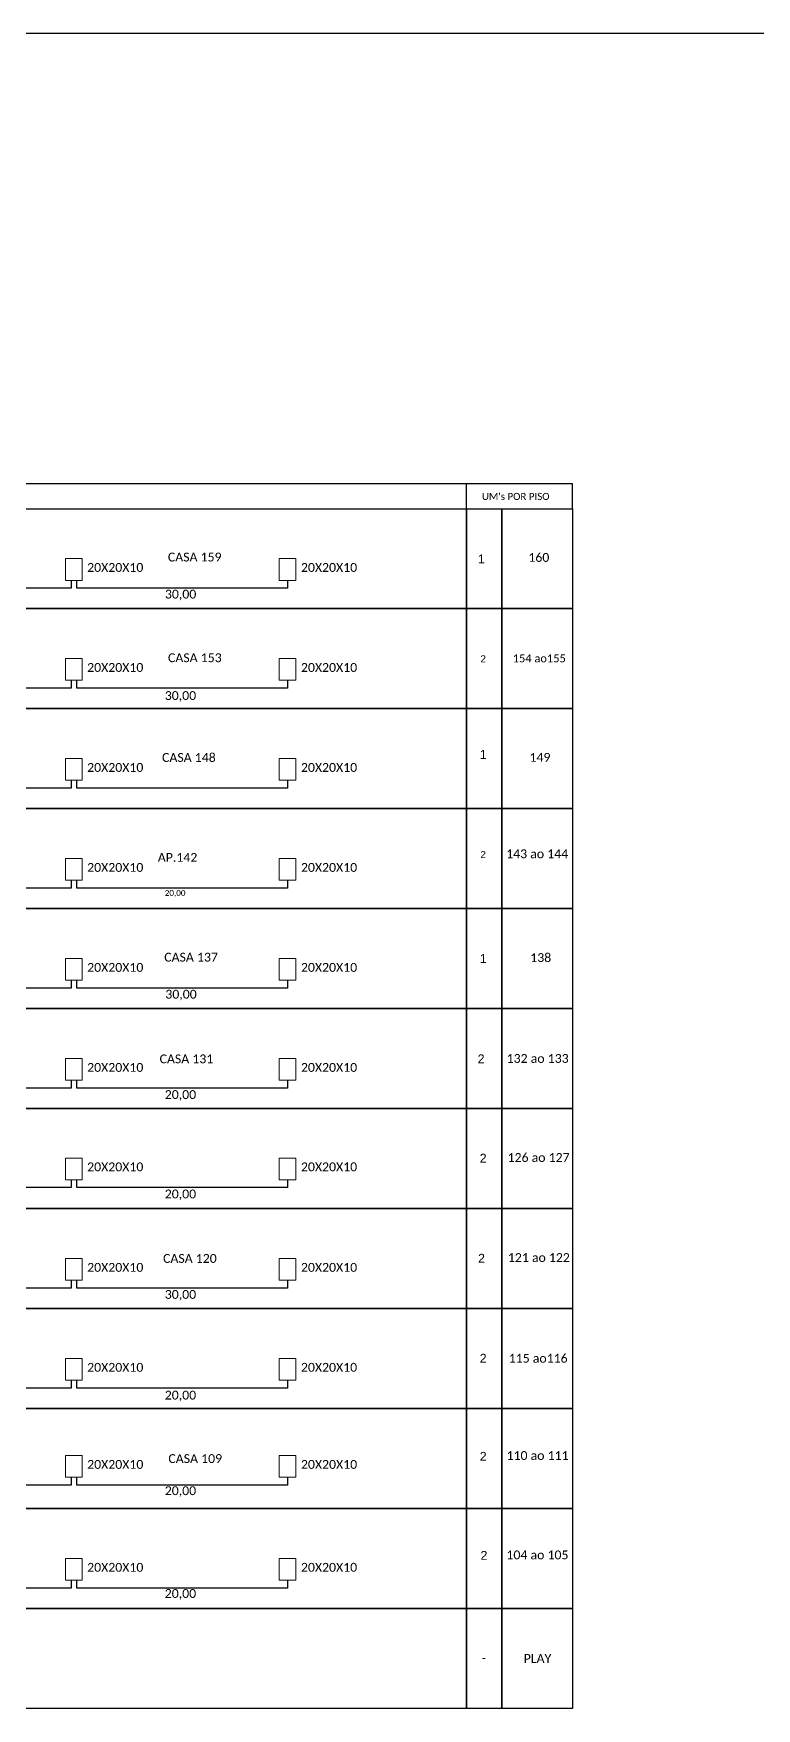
# Model space of a CAD drawing. Header units: metres. Extents: x 0 to 1748, y 0 to 594.
# Drawn here: x 1155.3 to 1318.9, y 214.8 to 593.9 of the extents above; entities that cross this region are included whole.
import ezdxf
from ezdxf.enums import TextEntityAlignment as Align

# ---------------------------------------------------------------- set-up
doc = ezdxf.new("R2010")
doc.units = ezdxf.units.M
doc.styles.add('ARIAL', font='arial.ttf')
doc.styles.add('WMF-Calibri0', font='calibri.ttf')

msp = doc.modelspace()

# ---------------------------------------------------------------- linework, layer by layer
for p, q in [((1253.25, 486.34), (1253.25, 492.03)), ((1253.25, 486.34), (1253.25, 492.03)), ((1253.25, 486.34), (1277.24, 486.34)), ((1253.25, 486.34), (1277.24, 486.34)), ((1253.25, 463.71), (1277.24, 463.71)), ((1253.25, 463.71), (1277.24, 463.71)), ((1253.25, 441.08), (1277.24, 441.08)), ((1253.25, 441.08), (1277.24, 441.08)), ((1253.25, 418.45), (1277.24, 418.45)), ((1253.25, 418.45), (1277.24, 418.45)), ((1253.25, 395.81), (1277.24, 395.81)), ((1253.25, 395.81), (1277.24, 395.81)), ((1253.25, 373.18), (1277.24, 373.18)), ((1253.25, 373.18), (1277.24, 373.18)), ((1253.25, 350.55), (1277.24, 350.55)), ((1253.25, 350.55), (1277.24, 350.55)), ((1253.25, 327.92), (1277.24, 327.92)), ((1253.25, 327.92), (1277.24, 327.92)), ((1015, 282.65), (1253.25, 282.65)), ((1015, 282.65), (1253.25, 282.65)), ((1253.25, 282.65), (1253.25, 260.02)), ((1253.25, 282.65), (1261.24, 282.65)), ((1253.25, 260.02), (1253.25, 282.65)), ((1253.25, 282.65), (1253.25, 260.02)), ((1253.25, 282.65), (1261.24, 282.65)), ((1253.25, 260.02), (1253.25, 282.65)), ((1261.24, 282.65), (1277.24, 282.65)), ((1261.24, 260.02), (1261.24, 282.65)), ((1261.24, 282.65), (1261.24, 260.02)), ((1261.24, 282.65), (1277.24, 282.65)), ((1261.24, 260.02), (1261.24, 282.65)), ((1261.24, 282.65), (1261.24, 260.02)), ((1253.25, 260.02), (1015, 260.02)), ((1253.25, 260.02), (1015, 260.02)), ((1015, 260.02), (1253.25, 260.02)), ((1015, 260.02), (1253.25, 260.02)), ((1261.24, 260.02), (1253.25, 260.02)), ((1253.25, 260.02), (1261.24, 260.02)), ((1261.24, 260.02), (1253.25, 260.02)), ((1253.25, 260.02), (1261.24, 260.02)), ((1253.25, 260.02), (1253.25, 237.39)), ((1253.25, 237.39), (1253.25, 260.02)), ((1253.25, 260.02), (1253.25, 237.39)), ((1253.25, 237.39), (1253.25, 260.02)), ((1277.24, 260.02), (1261.24, 260.02)), ((1261.24, 260.02), (1277.24, 260.02)), ((1277.24, 260.02), (1261.24, 260.02)), ((1261.24, 260.02), (1277.24, 260.02)), ((1261.24, 237.39), (1261.24, 260.02)), ((1261.24, 260.02), (1261.24, 237.39)), ((1261.24, 237.39), (1261.24, 260.02)), ((1261.24, 260.02), (1261.24, 237.39)), ((1253.25, 237.39), (1015, 237.39)), ((1253.25, 237.39), (1015, 237.39)), ((1015, 237.39), (1253.25, 237.39)), ((1015, 237.39), (1253.25, 237.39)), ((1253.25, 237.39), (1253.25, 214.76)), ((1253.25, 214.76), (1253.25, 237.39)), ((1253.25, 237.39), (1253.25, 214.76)), ((1253.25, 214.76), (1253.25, 237.39)), ((1261.24, 237.39), (1253.25, 237.39)), ((1253.25, 237.39), (1261.24, 237.39)), ((1261.24, 237.39), (1253.25, 237.39)), ((1253.25, 237.39), (1261.24, 237.39)), ((1253.25, 237.39), (1253.25, 214.76)), ((1253.25, 214.76), (1253.25, 237.39)), ((1253.25, 237.39), (1253.25, 214.76)), ((1253.25, 214.76), (1253.25, 237.39)), ((1261.24, 214.76), (1261.24, 237.39)), ((1261.24, 237.39), (1261.24, 214.76)), ((1261.24, 214.76), (1261.24, 237.39)), ((1261.24, 237.39), (1261.24, 214.76)), ((1277.24, 237.39), (1261.24, 237.39)), ((1261.24, 237.39), (1277.24, 237.39)), ((1277.24, 237.39), (1261.24, 237.39)), ((1261.24, 237.39), (1277.24, 237.39)), ((1261.24, 214.76), (1261.24, 237.39)), ((1261.24, 237.39), (1261.24, 214.76)), ((1261.24, 214.76), (1261.24, 237.39)), ((1261.24, 237.39), (1261.24, 214.76)), ((1253.25, 214.76), (1015, 214.76)), ((1253.25, 214.76), (1015, 214.76)), ((1253.25, 214.76), (1015, 214.76)), ((1253.25, 214.76), (1015, 214.76)), ((1261.24, 214.76), (1253.25, 214.76)), ((1261.24, 214.76), (1253.25, 214.76)), ((1261.24, 214.76), (1253.25, 214.76)), ((1261.24, 214.76), (1253.25, 214.76)), ((1277.24, 214.76), (1261.24, 214.76)), ((1277.24, 214.76), (1261.24, 214.76)), ((1277.24, 214.76), (1261.24, 214.76)), ((1277.24, 214.76), (1261.24, 214.76))]:
    msp.add_line(p, q)
at = {"color": 7}
msp.add_lwpolyline([(907.44, -0.1), (1748.44, -0.1), (1748.44, 593.9), (907.44, 593.9)], close=True, dxfattribs=at)
for points in [[(1107.23, 492.03), (1277.24, 492.03)], [(1277.24, 486.34), (1277.24, 492.03)], [(1015, 486.34), (1253.25, 486.34)], [(1015, 486.34), (1253.25, 486.34)], [(1253.25, 486.34), (1253.25, 463.71)], [(1253.25, 486.34), (1253.25, 463.71)], [(1277.24, 486.34), (1277.24, 485.59)], [(1253.25, 463.71), (1015, 463.71)], [(1253.25, 463.71), (1015, 463.71)], [(1015, 463.71), (1253.25, 463.71)], [(1015, 463.71), (1253.25, 463.71)], [(1253.25, 463.71), (1253.25, 441.08)], [(1253.25, 463.71), (1253.25, 441.08)], [(1253.25, 441.08), (1015, 441.08)], [(1253.25, 441.08), (1015, 441.08)], [(1015, 441.08), (1253.25, 441.08)], [(1015, 441.08), (1253.25, 441.08)], [(1253.25, 441.08), (1253.25, 418.45)], [(1253.25, 441.08), (1253.25, 418.45)], [(1253.25, 418.45), (1015, 418.45)], [(1253.25, 418.45), (1015, 418.45)], [(1015, 418.45), (1253.25, 418.45)], [(1015, 418.45), (1253.25, 418.45)], [(1253.25, 418.45), (1253.25, 395.81)], [(1253.25, 418.45), (1253.25, 395.81)], [(1253.25, 395.81), (1015, 395.81)], [(1253.25, 395.81), (1015, 395.81)], [(1015, 395.81), (1253.25, 395.81)], [(1015, 395.81), (1253.25, 395.81)], [(1253.25, 395.81), (1253.25, 373.18)], [(1253.25, 395.81), (1253.25, 373.18)], [(1253.25, 373.18), (1015, 373.18)], [(1253.25, 373.18), (1015, 373.18)], [(1015, 373.18), (1253.25, 373.18)], [(1015, 373.18), (1253.25, 373.18)], [(1253.25, 373.18), (1253.25, 350.55)], [(1253.25, 373.18), (1253.25, 350.55)], [(1253.25, 350.55), (1015, 350.55)], [(1253.25, 350.55), (1015, 350.55)], [(1015, 350.55), (1253.25, 350.55)], [(1015, 350.55), (1253.25, 350.55)], [(1253.25, 350.55), (1253.25, 327.92)], [(1253.25, 350.55), (1253.25, 327.92)], [(1253.25, 327.92), (1015, 327.92)], [(1253.25, 327.92), (1015, 327.92)], [(1015, 327.92), (1253.25, 327.92)], [(1015, 327.92), (1253.25, 327.92)], [(1253.25, 327.92), (1253.25, 305.28)], [(1253.25, 327.92), (1253.25, 305.28)], [(1253.25, 305.28), (1015, 305.28)], [(1253.25, 305.28), (1015, 305.28)], [(1015, 305.28), (1253.25, 305.28)], [(1015, 305.28), (1253.25, 305.28)], [(1253.25, 305.28), (1253.25, 282.65)], [(1253.25, 305.28), (1253.25, 282.65)], [(1253.25, 282.65), (1015, 282.65)], [(1253.25, 282.65), (1015, 282.65)], [(1277.24, 282.65), (1277.24, 260.02)], [(1277.24, 260.02), (1277.24, 237.39)], [(1277.24, 237.39), (1277.24, 214.76)]]:
    msp.add_lwpolyline(points)
for points in [[(1253.25, 486.34), (1261.24, 486.34), (1261.24, 463.71), (1253.25, 463.71)], [(1253.25, 486.34), (1261.24, 486.34), (1261.24, 463.71), (1253.25, 463.71)], [(1261.24, 486.34), (1277.24, 486.34), (1277.24, 463.71), (1261.24, 463.71)], [(1261.24, 486.34), (1277.24, 486.34), (1277.24, 463.71), (1261.24, 463.71)], [(1253.25, 463.71), (1261.24, 463.71), (1261.24, 441.08), (1253.25, 441.08)], [(1253.25, 463.71), (1261.24, 463.71), (1261.24, 441.08), (1253.25, 441.08)], [(1261.24, 463.71), (1277.24, 463.71), (1277.24, 441.08), (1261.24, 441.08)], [(1261.24, 463.71), (1277.24, 463.71), (1277.24, 441.08), (1261.24, 441.08)], [(1253.25, 441.08), (1261.24, 441.08), (1261.24, 418.45), (1253.25, 418.45)], [(1253.25, 441.08), (1261.24, 441.08), (1261.24, 418.45), (1253.25, 418.45)], [(1261.24, 441.08), (1277.24, 441.08), (1277.24, 418.45), (1261.24, 418.45)], [(1261.24, 441.08), (1277.24, 441.08), (1277.24, 418.45), (1261.24, 418.45)], [(1253.25, 418.45), (1261.24, 418.45), (1261.24, 395.81), (1253.25, 395.81)], [(1253.25, 418.45), (1261.24, 418.45), (1261.24, 395.81), (1253.25, 395.81)], [(1261.24, 418.45), (1277.24, 418.45), (1277.24, 395.81), (1261.24, 395.81)], [(1261.24, 418.45), (1277.24, 418.45), (1277.24, 395.81), (1261.24, 395.81)], [(1253.25, 395.81), (1261.24, 395.81), (1261.24, 373.18), (1253.25, 373.18)], [(1253.25, 395.81), (1261.24, 395.81), (1261.24, 373.18), (1253.25, 373.18)], [(1261.24, 395.81), (1277.24, 395.81), (1277.24, 373.18), (1261.24, 373.18)], [(1261.24, 395.81), (1277.24, 395.81), (1277.24, 373.18), (1261.24, 373.18)], [(1253.25, 373.18), (1261.24, 373.18), (1261.24, 350.55), (1253.25, 350.55)], [(1253.25, 373.18), (1261.24, 373.18), (1261.24, 350.55), (1253.25, 350.55)], [(1261.24, 373.18), (1277.24, 373.18), (1277.24, 350.55), (1261.24, 350.55)], [(1261.24, 373.18), (1277.24, 373.18), (1277.24, 350.55), (1261.24, 350.55)], [(1253.25, 350.55), (1261.24, 350.55), (1261.24, 327.92), (1253.25, 327.92)], [(1253.25, 350.55), (1261.24, 350.55), (1261.24, 327.92), (1253.25, 327.92)], [(1261.24, 350.55), (1277.24, 350.55), (1277.24, 327.92), (1261.24, 327.92)], [(1261.24, 350.55), (1277.24, 350.55), (1277.24, 327.92), (1261.24, 327.92)], [(1253.25, 327.92), (1261.24, 327.92), (1261.24, 305.28), (1253.25, 305.28)], [(1253.25, 327.92), (1261.24, 327.92), (1261.24, 305.28), (1253.25, 305.28)], [(1261.24, 327.92), (1277.24, 327.92), (1277.24, 305.28), (1261.24, 305.28)], [(1261.24, 327.92), (1277.24, 327.92), (1277.24, 305.28), (1261.24, 305.28)], [(1253.25, 305.28), (1261.24, 305.28), (1261.24, 282.65), (1253.25, 282.65)], [(1253.25, 305.28), (1261.24, 305.28), (1261.24, 282.65), (1253.25, 282.65)], [(1261.24, 305.28), (1277.24, 305.28), (1277.24, 282.65), (1261.24, 282.65)], [(1261.24, 305.28), (1277.24, 305.28), (1277.24, 282.65), (1261.24, 282.65)]]:
    msp.add_lwpolyline(points, close=True)
at = {"color": 0, "lineweight": 0}
for points in [[(1162.56, 475.03), (1166.33, 475.03), (1166.33, 470.12), (1162.56, 470.12)], [(1210.93, 475.03), (1214.7, 475.03), (1214.7, 470.12), (1210.93, 470.12)], [(1162.56, 452.4), (1166.33, 452.4), (1166.33, 447.49), (1162.56, 447.49)], [(1210.93, 452.4), (1214.7, 452.4), (1214.7, 447.49), (1210.93, 447.49)], [(1162.56, 429.76), (1166.33, 429.76), (1166.33, 424.85), (1162.56, 424.85)], [(1210.93, 429.76), (1214.7, 429.76), (1214.7, 424.85), (1210.93, 424.85)], [(1162.56, 407.13), (1166.33, 407.13), (1166.33, 402.22), (1162.56, 402.22)], [(1210.93, 407.13), (1214.7, 407.13), (1214.7, 402.22), (1210.93, 402.22)], [(1162.56, 384.5), (1166.33, 384.5), (1166.33, 379.59), (1162.56, 379.59)], [(1210.93, 384.5), (1214.7, 384.5), (1214.7, 379.59), (1210.93, 379.59)], [(1162.56, 361.87), (1166.33, 361.87), (1166.33, 356.96), (1162.56, 356.96)], [(1210.93, 361.87), (1214.7, 361.87), (1214.7, 356.96), (1210.93, 356.96)], [(1162.56, 339.36), (1166.33, 339.36), (1166.33, 334.45), (1162.56, 334.45)], [(1210.93, 339.36), (1214.7, 339.36), (1214.7, 334.45), (1210.93, 334.45)], [(1162.56, 316.6), (1166.33, 316.6), (1166.33, 311.69), (1162.56, 311.69)], [(1210.93, 316.6), (1214.7, 316.6), (1214.7, 311.69), (1210.93, 311.69)], [(1162.56, 293.97), (1166.33, 293.97), (1166.33, 289.06), (1162.56, 289.06)], [(1210.93, 293.97), (1214.7, 293.97), (1214.7, 289.06), (1210.93, 289.06)], [(1162.56, 272.01), (1166.33, 272.01), (1166.33, 267.1), (1162.56, 267.1)], [(1210.93, 272.01), (1214.7, 272.01), (1214.7, 267.1), (1210.93, 267.1)], [(1162.56, 248.7), (1166.33, 248.7), (1166.33, 243.79), (1162.56, 243.79)], [(1210.93, 248.7), (1214.7, 248.7), (1214.7, 243.79), (1210.93, 243.79)]]:
    msp.add_lwpolyline(points, close=True, dxfattribs=at)
at = {"color": 3}
for points in [[(1163.84, 470.12), (1163.84, 468.33), (1116.11, 468.33)], [(1212.82, 470.12), (1212.82, 468.33), (1165.09, 468.33)], [(1165.09, 468.33), (1165.09, 470.12)], [(1163.84, 447.49), (1163.84, 445.7), (1116.11, 445.7)], [(1212.82, 447.49), (1212.82, 445.7), (1165.09, 445.7)], [(1165.09, 445.7), (1165.09, 447.49)], [(1163.84, 424.85), (1163.84, 423.06), (1116.11, 423.06)], [(1212.82, 424.85), (1212.82, 423.06), (1165.09, 423.06)], [(1165.09, 423.06), (1165.09, 424.85)], [(1163.84, 402.22), (1163.84, 400.43), (1116.11, 400.43)], [(1212.82, 402.22), (1212.82, 400.43), (1165.09, 400.43)], [(1165.09, 400.43), (1165.09, 402.22)], [(1163.84, 379.59), (1163.84, 377.8), (1116.11, 377.8)], [(1212.82, 379.59), (1212.82, 377.8), (1165.09, 377.8)], [(1165.09, 377.8), (1165.09, 379.59)], [(1163.84, 356.96), (1163.84, 355.17), (1116.11, 355.17)], [(1212.82, 356.96), (1212.82, 355.17), (1165.09, 355.17)], [(1165.09, 355.17), (1165.09, 356.96)], [(1163.84, 334.45), (1163.84, 332.66), (1116.11, 332.66)], [(1212.82, 334.45), (1212.82, 332.66), (1165.09, 332.66)], [(1165.09, 332.66), (1165.09, 334.45)], [(1163.84, 311.69), (1163.84, 309.9), (1116.11, 309.9)], [(1212.82, 311.69), (1212.82, 309.9), (1165.09, 309.9)], [(1165.09, 309.9), (1165.09, 311.69)], [(1163.84, 289.06), (1163.84, 287.27), (1116.11, 287.27)], [(1212.82, 289.06), (1212.82, 287.27), (1165.09, 287.27)], [(1165.09, 287.27), (1165.09, 289.06)], [(1163.84, 267.1), (1163.84, 265.31), (1116.11, 265.31)], [(1212.82, 267.1), (1212.82, 265.31), (1165.09, 265.31)], [(1165.09, 265.31), (1165.09, 267.1)], [(1163.84, 243.79), (1163.84, 242), (1116.11, 242)], [(1212.82, 243.79), (1212.82, 242), (1165.09, 242)], [(1165.09, 242), (1165.09, 243.79)]]:
    msp.add_lwpolyline(points, dxfattribs=at)

# ---------------------------------------------------------------- texts
at = {"color": 0, "style": 'WMF-Calibri0'}
msp.add_text("UM's POR PISO", height=1.5898, dxfattribs=at).set_placement((1256.77, 488.32))
msp.add_text("UM's POR PISO", height=1.5898, dxfattribs=at).set_placement((1256.77, 488.32))
at = {"style": 'WMF-Calibri0'}
for s, height, p in [('20X20X10', 2, (1167.46, 472.04)), ('20X20X10', 2, (1215.83, 472.04)), ('160', 2, (1267.28, 474.31)), ('30,00', 2, (1185.05, 466)), ('20X20X10', 2, (1167.46, 449.4)), ('20X20X10', 2, (1215.83, 449.4)), ('154 ao155', 1.804, (1263.74, 451.56)), ('30,00', 2, (1185.02, 443.04)), ('20X20X10', 2, (1167.46, 426.77)), ('20X20X10', 2, (1215.83, 426.77)), ('149', 2, (1267.53, 429.05)), ('20X20X10', 2, (1167.46, 404.14)), ('20X20X10', 2, (1215.83, 404.14)), ('143 ao 144', 2, (1262.26, 407.22)), ('20,00', 1.319, (1185.02, 398.7)), ('20X20X10', 2, (1167.46, 381.51)), ('20X20X10', 2, (1215.83, 381.51)), ('138  ', 2, (1267.71, 383.72)), ('30,00', 2, (1185.15, 375.44)), ('20X20X10', 2, (1167.46, 358.87)), ('20X20X10', 2, (1215.83, 358.87)), ('132 ao 133', 2, (1262.37, 360.9)), ('20,00', 2, (1185.02, 352.72)), ('20X20X10', 2, (1167.46, 336.36)), ('20X20X10', 2, (1215.83, 336.36)), ('126 ao 127', 2, (1262.58, 338.48)), ('20,00', 2, (1185.02, 330.22)), ('20X20X10', 2, (1167.46, 313.61)), ('20X20X10', 2, (1215.83, 313.61)), ('121 ao 122', 2, (1262.64, 315.83)), ('30,00', 2, (1185.02, 307.49)), ('20X20X10', 2, (1167.46, 290.98)), ('20X20X10', 2, (1215.83, 290.98)), ('115 ao116', 2, (1262.84, 293.03)), ('20,00', 2, (1185.02, 284.69)), ('20X20X10', 2, (1167.46, 269.01)), ('20X20X10', 2, (1215.83, 269.01)), ('20,00', 2, (1185.02, 263.06)), ('104 ao 105', 2, (1262.32, 248.52)), ('20X20X10', 2, (1167.46, 245.71)), ('20X20X10', 2, (1215.83, 245.71)), ('20,00', 2, (1185.02, 239.79)), ('PLAY', 2, (1266.22, 225.08))]:
    msp.add_text(s, height=height, dxfattribs=at).set_placement(p)
at = {"color": 3, "style": 'WMF-Calibri0'}
for s, p in [('CASA 159', (1185.72, 474.39)), ('CASA 153', (1185.75, 451.6)), ('CASA 148', (1184.4, 429.02)), ('AP.142', (1183.44, 406.41)), ('CASA 137', (1184.9, 383.82)), ('CASA 131', (1183.85, 360.8)), ('CASA 120', (1184.63, 315.63)), ('CASA 109', (1185.84, 270.32))]:
    msp.add_text(s, height=2, dxfattribs=at).set_placement(p)
at = {"color": 7, "style": 'WMF-Calibri0'}
msp.add_text('110 ao 111', height=2, dxfattribs=at).set_placement((1262.35, 271.02))
at = {"style": 'ARIAL', "flags": 12}
for tag, height, p in [('1', 2, (1256.65, 474.98)), ('2', 1.59, (1257.06, 452.35)), ('1', 2, (1257.06, 430.7)), ('2', 1.59, (1257.06, 408.07)), ('1', 2, (1257.06, 384.52)), ('2', 2, (1256.59, 361.82)), ('2', 2, (1257.06, 339.33)), ('2', 2, (1256.68, 316.67)), ('2', 2, (1257.06, 294.03)), ('2', 2, (1257.06, 271.83)), ('2', 2, (1257.24, 249.41)), ('-', 2, (1257.24, 226.31))]:
    msp.add_attdef(tag, text='XX', height=height, dxfattribs=at).set_placement(p, align=Align.MIDDLE_CENTER)

doc.saveas('drawing.dxf')
